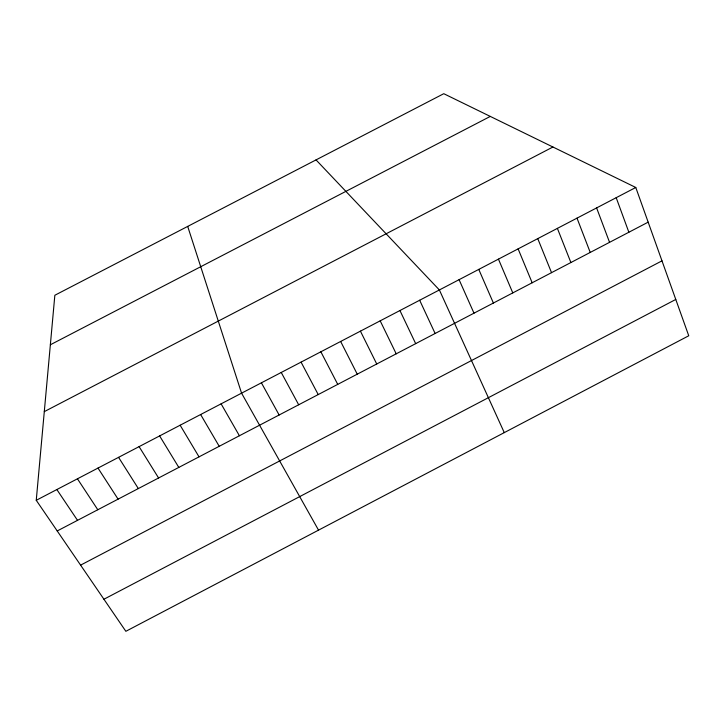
<?xml version="1.0" encoding="UTF-8"?>
<svg xmlns="http://www.w3.org/2000/svg" width="725" height="725" viewBox="0 0 725 725"><rect width="100%" height="100%" fill="white"/><g stroke="black" fill="none" stroke-linecap="round" stroke-linejoin="round"><path stroke-width="1.09" d="M36.25 500.295L54.846 295.256L443.772 93.697L635.78 187.476L688.75 335.766L125.851 631.303L36.25 500.295L635.78 187.476M103.92 599.24L675.782 299.452M57.212 530.954L648.168 222.158M80.593 565.138L661.988 260.846M44.288 411.628L552.93 147.012M50.36 344.774L490.281 116.417M316.037 159.899L439.386 289.955L504.274 432.617M56.849 489.547L77.521 520.342M77.439 478.808L97.802 509.748M98.002 468.078L118.084 499.153M118.565 457.348L138.339 488.568M139.1 446.636L158.585 477.983M159.627 435.924L178.812 467.417M180.135 425.222L199.022 456.85M200.626 414.528L219.222 446.301M221.107 403.843L239.404 435.752M318.538 530.138L241.57 393.167L187.703 226.399M261.408 382.818L279.134 414.99M281.246 372.469L298.682 404.777M301.065 362.128L318.221 394.572M320.867 351.797L337.732 384.368M340.65 341.466L357.244 374.182M360.425 331.153L376.737 363.995M380.19 320.84L396.212 353.818M399.937 310.536L415.679 343.641M419.666 300.241L435.127 333.482M459.088 279.669L473.987 313.173M478.772 269.401L493.39 303.032M498.447 259.133L512.783 292.9M518.112 248.874L532.168 282.777M537.76 238.625L551.535 272.654M557.389 228.375L570.892 262.541M577.009 218.143L590.232 252.436M596.612 207.912L609.553 242.331M616.196 197.689L628.865 232.245"/></g></svg>
